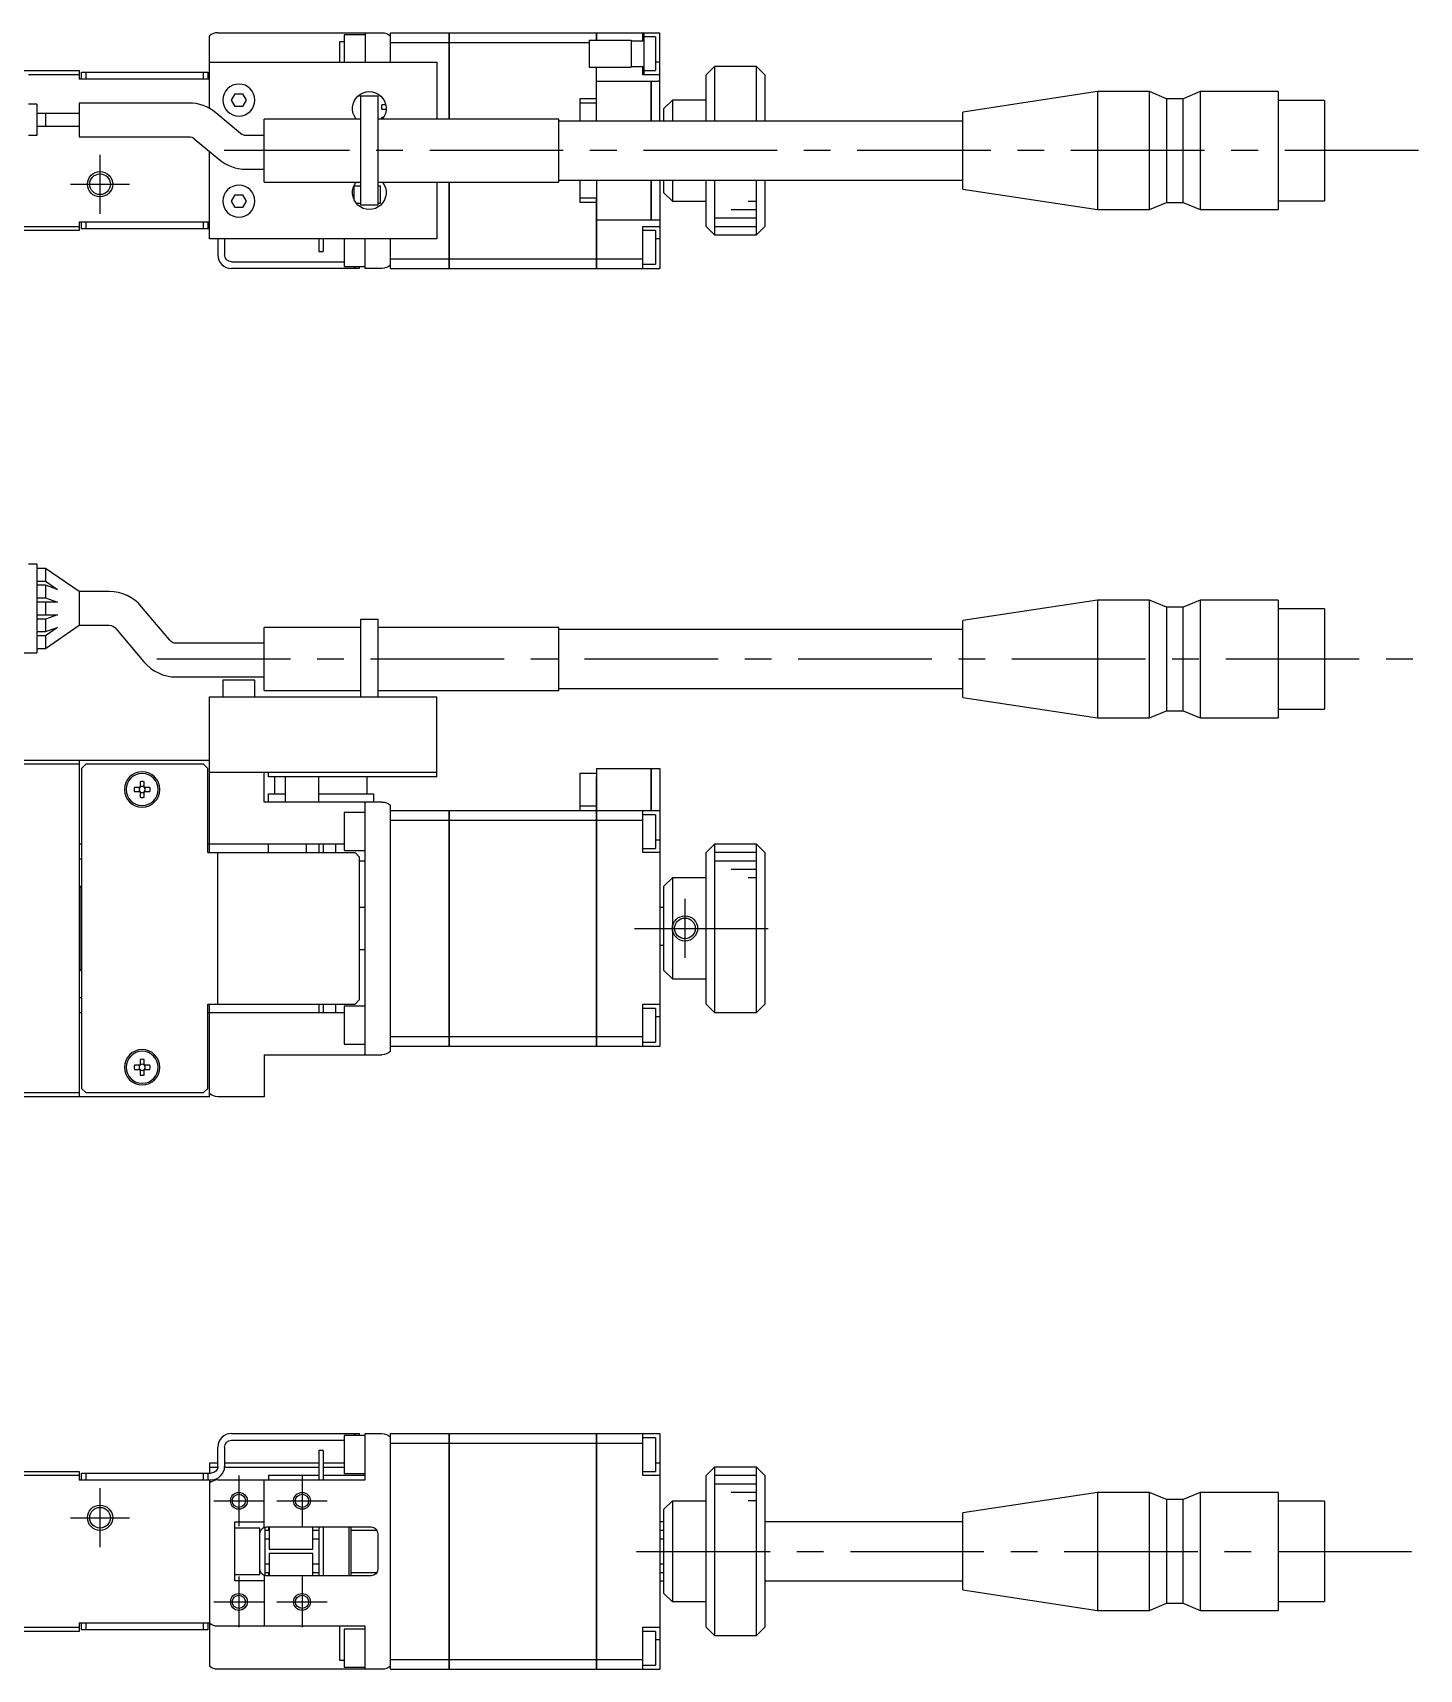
# Model space of a CAD drawing. Extents: x -1 to 721, y -8 to 204.
# Drawn here: x 192 to 356.7, y 10 to 204.4 of the extents above; entities that cross this region are included whole.
import ezdxf

# ---------------------------------------------------------------- set-up
doc = ezdxf.new("R2010")
doc.units = 0
doc.header["$LTSCALE"] = 0.5
doc.linetypes.add('CENTER', pattern=[50.8, 31.75, -6.35, 6.35, -6.35])
for name, color, linetype in [('MSM_CENTER', 1, 'CENTER'), ('MSM_CONTINUOUS', 7, 'CONTINUOUS'), ('MSM_NARROW', 5, 'CONTINUOUS')]:
    doc.layers.add(name, color=color, linetype=linetype)

msp = doc.modelspace()

# ---------------------------------------------------------------- linework, layer by layer
at = {"layer": 'MSM_CENTER'}
for p, q in [((200, 182.89), (200, 189.89)), ((356.64, 190.39), (214.74, 190.39)), ((196.5, 186.39), (203.5, 186.39)), ((206.75, 130), (356.75, 130)), ((269.5, 101.5), (269.5, 94.5)), ((263.5, 98), (281.5, 98)), ((200, 24.5), (200, 31.5)), ((216.5, 33), (216.5, 27)), ((224, 33), (224, 27)), ((213.5, 30), (219.5, 30)), ((221, 30), (227, 30)), ((196.5, 28), (203.5, 28)), ((263.75, 24), (356.75, 24)), ((216.5, 21), (216.5, 15)), ((224, 21), (224, 15)), ((213.5, 18), (219.5, 18)), ((221, 18), (227, 18))]:
    msp.add_line(p, q, dxfattribs=at)
at = {"layer": 'MSM_CONTINUOUS'}
for p, q in [((214, 204.39), (233.5, 204.39)), ((229, 204.14), (229, 200.89)), ((231.5, 204.14), (229, 204.14)), ((231.5, 204.39), (231.5, 200.89)), ((234.5, 204.39), (241.49, 204.39)), ((234.5, 200.89), (234.5, 204.39)), ((241.49, 194.14), (241.49, 204.39)), ((241.5, 204.38), (241.49, 204.38)), ((241.5, 204.39), (258.99, 204.39)), ((241.5, 204.39), (241.5, 194.14)), ((258.99, 203.49), (258.99, 204.39)), ((259, 204.38), (258.99, 204.38)), ((259, 204.39), (259, 203.49)), ((259, 204.39), (266.5, 204.39)), ((264.5, 203.39), (264.5, 204.39)), ((264.6, 204.39), (264.6, 199.39)), ((266.5, 193.89), (266.5, 204.39)), ((213, 195.4), (213, 204.01)), ((228.5, 200.89), (228.5, 203.33)), ((228.5, 203.33), (229, 203.33)), ((234.5, 203.23), (241.49, 203.23)), ((241.5, 203.23), (241.49, 203.23)), ((241.5, 203.23), (258.1, 203.23)), ((258.1, 203.49), (263.1, 203.49)), ((258.1, 203.49), (258.1, 200.29)), ((263.1, 203.49), (263.1, 200.29)), ((264.6, 203.39), (263.1, 203.39)), ((266, 203.89), (264.6, 203.89)), ((266, 203.89), (266, 199.89)), ((213, 200.89), (240, 200.89)), ((240, 200.89), (240, 194.14)), ((258.1, 200.29), (263.1, 200.29)), ((258.99, 196.04), (258.99, 200.29)), ((259, 193.89), (259, 200.29)), ((263.1, 200.39), (264.6, 200.39)), ((264.5, 199.39), (264.5, 200.39)), ((266.5, 200.89), (266, 200.89)), ((273, 200.39), (272, 199.39)), ((273, 200.39), (273, 193.89)), ((278, 200.39), (273, 200.39)), ((278, 193.89), (278, 200.39)), ((279, 199.39), (278, 200.39)), ((58.5, 199.89), (197.5, 199.89)), ((197.5, 199.39), (191.5, 199.39)), ((197.5, 199.89), (197.5, 198.89)), ((213, 198.89), (197.5, 198.89)), ((197.8, 199.69), (212.8, 199.69)), ((197.8, 198.89), (197.8, 199.69)), ((198.3, 199.69), (198.3, 198.89)), ((212.3, 198.89), (212.3, 199.69)), ((212.8, 199.69), (212.8, 198.89)), ((259, 198.64), (265.49, 198.64)), ((266.5, 199.39), (264.5, 199.39)), ((264.6, 199.89), (266, 199.89)), ((265.49, 193.89), (265.49, 198.64)), ((265.5, 198.63), (265.49, 198.63)), ((265.5, 198.64), (265.5, 193.89)), ((265.5, 198.64), (266.3, 198.64)), ((266.3, 198.62), (266.3, 198.64)), ((266.5, 198.62), (266.3, 198.62)), ((272, 193.89), (272, 199.39)), ((279, 199.39), (279, 193.89)), ((215.63, 196.39), (216.07, 197.14)), ((216.07, 195.64), (215.63, 196.39)), ((216.07, 197.14), (216.93, 197.14)), ((216.93, 197.14), (217.37, 196.39)), ((217.37, 196.39), (216.93, 195.64)), ((231, 196.89), (233, 196.89)), ((231, 183.89), (231, 196.89)), ((233, 196.89), (233, 183.89)), ((258.99, 196.54), (257, 196.54)), ((257, 196.54), (257, 193.89)), ((267, 195.39), (268, 196.39)), ((268, 196.39), (268, 193.89)), ((272, 196.39), (268, 196.39)), ((318.5, 197.39), (302.5, 194.96)), ((318.5, 197.39), (318.5, 183.39)), ((324.7, 197.39), (318.5, 197.39)), ((324.7, 183.39), (324.7, 197.39)), ((326.7, 196.54), (324.7, 197.39)), ((326.7, 196.54), (326.7, 184.24)), ((328.7, 196.54), (326.7, 196.54)), ((330.7, 197.39), (328.7, 196.54)), ((328.7, 184.24), (328.7, 196.54)), ((330.7, 197.39), (330.7, 183.39)), ((340, 197.39), (330.7, 197.39)), ((340, 197.39), (340, 183.39)), ((345.5, 196.34), (340, 196.34)), ((345.5, 196.34), (345.5, 184.44)), ((192.5, 195.89), (191.5, 195.89)), ((192.5, 195.89), (192.5, 192.19)), ((197.5, 194.79), (192.5, 194.79)), ((193.5, 194.79), (193.5, 193.29)), ((197.5, 196.04), (197.5, 192.04)), ((210.55, 196.04), (197.5, 196.04)), ((216.69, 192.41), (213.76, 194.87)), ((216.93, 195.64), (216.07, 195.64)), ((233.5, 195.31), (233.5, 195.81)), ((233.95, 195.81), (233.5, 195.81)), ((233.5, 195.31), (234, 195.31)), ((259, 196.04), (257, 196.04)), ((267, 193.89), (267, 195.39)), ((302.5, 185.82), (302.5, 194.96)), ((192.5, 193.29), (197.5, 193.29)), ((219.5, 186.64), (219.5, 194.14)), ((231, 194.14), (219.5, 194.14)), ((254.5, 194.14), (233, 194.14)), ((233.5, 194.14), (233.5, 194.31)), ((233.69, 194.31), (233.5, 194.31)), ((254.5, 186.64), (254.5, 194.14)), ((302.5, 193.89), (254.5, 193.89)), ((192.5, 192.19), (191.5, 192.19)), ((197.5, 192.04), (210.55, 192.04)), ((211.19, 191.8), (214.12, 189.35)), ((219.5, 192.18), (217.33, 192.18)), ((213, 179.89), (213, 190.29)), ((217.33, 188.18), (219.5, 188.18)), ((219.5, 186.64), (231, 186.64)), ((233, 186.64), (254.5, 186.64)), ((240, 186.64), (240, 179.89)), ((241.49, 176.39), (241.49, 186.64)), ((241.5, 186.64), (241.5, 176.39)), ((254.5, 186.89), (302.5, 186.89)), ((257, 186.89), (257, 184.23)), ((259, 186.89), (259, 176.39)), ((265.49, 182.14), (265.49, 186.89)), ((265.5, 186.89), (265.5, 182.14)), ((266.5, 186.89), (266.5, 176.39)), ((267, 185.39), (267, 186.89)), ((268, 186.89), (268, 184.39)), ((272, 181.39), (272, 186.89)), ((273, 186.89), (273, 180.39)), ((278, 180.39), (278, 186.89)), ((279, 186.89), (279, 181.39)), ((215.63, 184.39), (216.07, 185.14)), ((216.07, 185.14), (216.93, 185.14)), ((216.93, 185.14), (217.37, 184.39)), ((231, 186.16), (230.17, 186.16)), ((230.17, 186.16), (230.17, 184.59)), ((233.32, 186.16), (233, 186.16)), ((233.32, 184.16), (233.32, 186.16)), ((259, 184.73), (257, 184.73)), ((258.99, 176.39), (258.99, 184.73)), ((268, 184.39), (267, 185.39)), ((302.5, 185.82), (318.5, 183.39)), ((216.07, 183.64), (215.63, 184.39)), ((216.93, 183.64), (216.07, 183.64)), ((217.37, 184.39), (216.93, 183.64)), ((230.42, 184.16), (231, 184.16)), ((233, 183.89), (231, 183.89)), ((233, 184.16), (233.32, 184.16)), ((258.99, 184.23), (257, 184.23)), ((268, 184.39), (272, 184.39)), ((318.5, 183.39), (324.7, 183.39)), ((324.7, 183.39), (326.7, 184.24)), ((326.7, 184.24), (328.7, 184.24)), ((328.7, 184.24), (330.7, 183.39)), ((330.7, 183.39), (340, 183.39)), ((340, 184.44), (345.5, 184.44)), ((197.5, 180.89), (184.5, 180.89)), ((184.61, 181.39), (197.5, 181.39)), ((213, 181.89), (197.5, 181.89)), ((197.5, 181.89), (197.5, 180.89)), ((197.8, 181.09), (197.8, 181.89)), ((213, 181.09), (197.8, 181.09)), ((198.3, 181.89), (198.3, 181.09)), ((212.3, 181.09), (212.3, 181.89)), ((212.8, 181.89), (212.8, 181.09)), ((265.49, 182.14), (259, 182.14)), ((264.5, 181.39), (266.5, 181.39)), ((264.5, 176.39), (264.5, 181.39)), ((266, 180.89), (264.5, 180.89)), ((265.5, 182.15), (265.49, 182.15)), ((266.3, 182.14), (265.5, 182.14)), ((266, 180.89), (266, 176.89)), ((266.3, 182.16), (266.5, 182.16)), ((266.3, 182.14), (266.3, 182.16)), ((272, 181.39), (273, 180.39)), ((278, 180.39), (279, 181.39)), ((240, 179.89), (213, 179.89)), ((214, 179.89), (214, 177.99)), ((214.8, 179.89), (214.8, 177.99)), ((226, 179.89), (226, 178.39)), ((226.5, 179.89), (226.5, 178.39)), ((229, 179.89), (229, 176.64)), ((231.5, 176.39), (231.5, 179.89)), ((234.5, 176.39), (234.5, 179.89)), ((266.5, 179.89), (266, 179.89)), ((273, 180.39), (278, 180.39)), ((215.6, 177.19), (229, 177.19)), ((226, 178.39), (226.5, 178.39)), ((234.5, 177.54), (241.49, 177.54)), ((241.5, 177.55), (241.49, 177.55)), ((241.5, 177.54), (258.99, 177.54)), ((259, 177.55), (258.99, 177.55)), ((259, 177.54), (264.5, 177.54)), ((230.8, 176.39), (215.6, 176.39)), ((229, 176.64), (231.5, 176.64)), ((230.3, 176.39), (230.3, 176.64)), ((230.8, 176.64), (230.8, 176.39)), ((233.5, 176.39), (231.5, 176.39)), ((234.5, 176.39), (241.49, 176.39)), ((241.5, 176.4), (241.49, 176.4)), ((241.5, 176.39), (258.99, 176.39)), ((259, 176.4), (258.99, 176.4)), ((259, 176.39), (266.5, 176.39)), ((264.5, 176.89), (266, 176.89)), ((192.5, 141.25), (191.5, 141.25)), ((192.5, 141.25), (192.5, 130.75)), ((193.5, 140.75), (192.5, 140.75)), ((197.5, 138), (193.5, 140.75)), ((193.5, 140.75), (193.5, 139.25)), ((192.5, 139.25), (193.5, 139.25)), ((193.5, 138.75), (192.5, 138.75)), ((193.5, 139.25), (194.95, 138.25)), ((194.95, 138.25), (193.5, 138.75)), ((193.5, 138.75), (193.5, 137.25)), ((192.5, 137.25), (193.5, 137.25)), ((194.95, 136.75), (192.5, 136.75)), ((193.5, 137.25), (194.95, 136.75)), ((193.5, 136.75), (193.5, 135.25)), ((201.1, 138), (197.5, 138)), ((197.5, 138), (197.5, 134)), ((208.28, 132.23), (204.93, 136.21)), ((318.5, 137), (302.5, 134.57)), ((324.7, 137), (318.5, 137)), ((318.5, 137), (318.5, 123)), ((326.7, 136.15), (324.7, 137)), ((324.7, 123), (324.7, 137)), ((328.7, 136.15), (326.7, 136.15)), ((326.7, 136.15), (326.7, 123.85)), ((330.7, 137), (328.7, 136.15)), ((328.7, 123.85), (328.7, 136.15)), ((340, 137), (330.7, 137)), ((330.7, 137), (330.7, 123)), ((340, 137), (340, 123)), ((192.5, 135.25), (194.95, 135.25)), ((193.5, 134.75), (192.5, 134.75)), ((194.95, 135.25), (193.5, 134.75)), ((193.5, 134.75), (193.5, 133.25)), ((231, 134.75), (233, 134.75)), ((231, 125.5), (231, 134.75)), ((233, 134.75), (233, 125.5)), ((302.5, 125.43), (302.5, 134.57)), ((345.5, 135.95), (340, 135.95)), ((345.5, 135.95), (345.5, 124.05)), ((192.5, 133.25), (193.5, 133.25)), ((193.5, 132.75), (192.5, 132.75)), ((193.5, 131.25), (197.5, 134)), ((193.5, 133.25), (194.95, 133.75)), ((194.95, 133.75), (193.5, 132.75)), ((193.5, 132.75), (193.5, 131.25)), ((197.5, 134), (201.1, 134)), ((201.87, 133.64), (205.21, 129.66)), ((231, 133.75), (219.5, 133.75)), ((219.5, 126.25), (219.5, 133.75)), ((254.5, 133.75), (233, 133.75)), ((254.5, 126.25), (254.5, 133.75)), ((302.5, 133.5), (254.5, 133.5)), ((190.5, 130.75), (192.5, 130.75)), ((192.5, 131.25), (193.5, 131.25)), ((219.5, 131.87), (209.04, 131.87)), ((209.04, 127.87), (219.5, 127.87)), ((214.6, 127.5), (214.6, 125.5)), ((218.4, 127.5), (214.6, 127.5)), ((218.4, 125.5), (218.4, 127.5)), ((254.5, 126.5), (302.5, 126.5)), ((213, 125.5), (240, 125.5)), ((213, 107), (213, 125.5)), ((219.5, 126.25), (231, 126.25)), ((233, 126.25), (254.5, 126.25)), ((240, 116), (240, 125.5)), ((302.5, 125.43), (318.5, 123)), ((318.5, 123), (324.7, 123)), ((324.7, 123), (326.7, 123.85)), ((326.7, 123.85), (328.7, 123.85)), ((328.7, 123.85), (330.7, 123)), ((330.7, 123), (340, 123)), ((340, 124.05), (345.5, 124.05)), ((184, 118), (213, 118)), ((197.5, 117.5), (185.11, 117.5)), ((197.5, 118), (197.5, 78)), ((198.3, 117.5), (197.8, 117)), ((197.8, 117), (197.8, 79)), ((212.3, 117.5), (198.3, 117.5)), ((212.8, 117), (212.3, 117.5)), ((212.8, 107), (212.8, 117)), ((259, 117), (259, 84)), ((259, 117), (265.49, 117)), ((265.49, 112), (265.49, 117)), ((265.5, 116.99), (265.49, 116.99)), ((265.5, 117), (265.5, 112)), ((265.5, 117), (266.5, 117)), ((266.5, 117), (266.5, 84)), ((204.76, 114.74), (204.08, 114.74)), ((204.76, 115.42), (204.76, 114.74)), ((205.24, 114.74), (205.24, 115.42)), ((205.92, 114.74), (205.24, 114.74)), ((240, 116.5), (213, 116.5)), ((219.5, 113), (219.5, 116.5)), ((220, 116), (220, 116.5)), ((240, 116), (220, 116)), ((220.75, 114), (220.75, 116)), ((222, 116), (222, 113)), ((226, 113), (226, 116)), ((231.75, 114), (231.75, 116)), ((259, 116.4), (257, 116.4)), ((257, 116.4), (257, 112)), ((258.99, 84), (258.99, 116)), ((258.99, 116), (259, 116)), ((204.08, 114.26), (204.76, 114.26)), ((204.76, 114.26), (204.76, 113.58)), ((205.24, 113.58), (205.24, 114.26)), ((205.24, 114.26), (205.92, 114.26)), ((233.5, 113), (219.5, 113)), ((220, 113), (220, 114)), ((220, 114), (222, 114)), ((226, 114), (232.5, 114)), ((231.5, 83), (231.5, 113)), ((232.5, 114), (232.5, 113)), ((258.99, 113.4), (259, 113.4)), ((231.5, 111.75), (229, 111.75)), ((229, 111.75), (229, 107.25)), ((234.5, 83.38), (234.5, 112.62)), ((234.5, 112), (241.49, 112)), ((234.5, 110.85), (241.49, 110.85)), ((241.49, 84), (241.49, 112)), ((241.5, 111.99), (241.49, 111.99)), ((241.5, 110.84), (241.49, 110.84)), ((241.5, 112), (258.99, 112)), ((241.5, 112), (241.5, 84)), ((241.5, 110.85), (258.99, 110.85)), ((258.99, 112.5), (257, 112.5)), ((258.99, 112.3), (259, 112.3)), ((259, 111.99), (258.99, 111.99)), ((259, 110.84), (258.99, 110.84)), ((259, 112), (266.5, 112)), ((259, 110.85), (264.5, 110.85)), ((264.5, 107), (264.5, 112)), ((266, 111.5), (264.5, 111.5)), ((266, 111.5), (266, 107.5)), ((197.8, 108), (197.5, 108)), ((229, 108), (212.8, 108)), ((212.8, 107), (230.3, 107)), ((214, 89), (214, 107)), ((220, 107), (220, 108)), ((224.5, 108), (224.5, 107)), ((226, 108), (226, 107)), ((226.5, 108), (226.5, 107)), ((228, 107), (228, 108)), ((229, 107.25), (231.5, 107.25)), ((230.8, 106.5), (230.3, 107)), ((264.5, 107.5), (266, 107.5)), ((266.5, 107), (264.5, 107)), ((266.5, 108.5), (266, 108.5)), ((273, 108), (272, 107)), ((272, 89), (272, 107)), ((278, 108), (273, 108)), ((273, 108), (273, 88)), ((279, 107), (278, 108)), ((278, 88), (278, 108)), ((279, 107), (279, 89)), ((197.5, 106.25), (197.8, 106.25)), ((230.8, 106.5), (230.8, 89.5)), ((231.5, 106), (230.8, 106)), ((267, 103), (268, 104)), ((268, 104), (268, 92)), ((272, 104), (268, 104)), ((197.7, 103), (197.5, 102.8)), ((197.8, 103), (197.7, 103)), ((197.7, 103), (197.7, 93)), ((267, 93), (267, 103)), ((231.5, 100.5), (230.8, 100.5)), ((267, 100.5), (266.5, 100.5)), ((230.8, 95.5), (231.5, 95.5)), ((266.5, 96), (267, 96)), ((197.5, 93.2), (197.7, 93)), ((197.7, 93), (197.8, 93)), ((268, 92), (267, 93)), ((268, 92), (272, 92)), ((197.8, 89.75), (197.5, 89.75)), ((230.3, 89), (230.8, 89.5)), ((197.5, 88), (197.8, 88)), ((212.8, 89), (230.3, 89)), ((212.8, 79), (212.8, 89)), ((212.8, 88), (229, 88)), ((213, 78), (213, 89)), ((226, 89), (226, 88)), ((226.5, 89), (226.5, 88)), ((228, 88), (228, 89)), ((231.5, 88.75), (229, 88.75)), ((229, 88.75), (229, 84.25)), ((264.5, 84), (264.5, 89)), ((264.5, 89), (266.5, 89)), ((266, 88.5), (264.5, 88.5)), ((266, 88.5), (266, 84.5)), ((266.5, 87.5), (266, 87.5)), ((272, 89), (273, 88)), ((273, 88), (278, 88)), ((278, 88), (279, 89)), ((229, 84.25), (231.5, 84.25)), ((234.5, 85.15), (241.49, 85.15)), ((234.5, 84), (241.49, 84)), ((241.5, 85.16), (241.49, 85.16)), ((241.5, 84.01), (241.49, 84.01)), ((241.5, 85.15), (258.99, 85.15)), ((241.5, 84), (258.99, 84)), ((259, 85.16), (258.99, 85.16)), ((259, 84.01), (258.99, 84.01)), ((259, 85.15), (264.5, 85.15)), ((259, 84), (266.5, 84)), ((264.5, 84.5), (266, 84.5)), ((204.76, 81.74), (204.08, 81.74)), ((204.76, 82.42), (204.76, 81.74)), ((205.24, 81.74), (205.24, 82.42)), ((205.92, 81.74), (205.24, 81.74)), ((219.5, 83), (233.5, 83)), ((219.5, 83), (219.5, 78)), ((204.08, 81.26), (204.76, 81.26)), ((204.76, 81.26), (204.76, 80.58)), ((205.24, 80.58), (205.24, 81.26)), ((205.24, 81.26), (205.92, 81.26)), ((213, 78), (184, 78)), ((185.11, 78.5), (197.5, 78.5)), ((197.8, 79), (198.3, 78.5)), ((198.3, 78.5), (212.3, 78.5)), ((212.3, 78.5), (212.8, 79)), ((219.5, 78), (214, 78)), ((215.6, 38), (230.8, 38)), ((215.6, 37.2), (229, 37.2)), ((231.5, 37.75), (229, 37.75)), ((229, 37.75), (229, 33.25)), ((230.3, 37.75), (230.3, 38)), ((230.8, 38), (230.8, 37.75)), ((231.5, 32.5), (231.5, 38)), ((231.5, 38), (233.5, 38)), ((234.5, 10), (234.5, 38)), ((234.5, 38), (241.49, 38)), ((241.49, 10), (241.49, 38)), ((241.5, 37.99), (241.49, 37.99)), ((241.5, 38), (258.99, 38)), ((241.5, 38), (241.5, 10)), ((258.99, 10), (258.99, 38)), ((259, 37.99), (258.99, 37.99)), ((259, 38), (266.5, 38)), ((259, 38), (259, 10)), ((264.5, 33), (264.5, 38)), ((266, 37.5), (264.5, 37.5)), ((266, 37.5), (266, 33.5)), ((266.5, 38), (266.5, 10)), ((214, 34.1), (214, 36.4)), ((214.8, 36.4), (214.8, 34.1)), ((226.5, 36), (226, 36)), ((226, 36), (226, 32.5)), ((226.5, 36), (226.5, 32.5)), ((234.5, 36.85), (241.49, 36.85)), ((241.5, 36.84), (241.49, 36.84)), ((241.5, 36.85), (258.99, 36.85)), ((259, 36.84), (258.99, 36.84)), ((259, 36.85), (264.5, 36.85)), ((184.5, 33.5), (197.5, 33.5)), ((197.5, 33.5), (197.5, 32.5)), ((197.8, 33.3), (213.2, 33.3)), ((197.8, 32.5), (197.8, 33.3)), ((198.3, 33.3), (198.3, 32.5)), ((212.3, 32.5), (212.3, 33.3)), ((212.8, 33.3), (212.8, 32.5)), ((213, 34.5), (213, 33.3)), ((214, 34.5), (213, 34.5)), ((213, 34), (213.99, 34)), ((226, 34.5), (214.8, 34.5)), ((214.8, 34), (226, 34)), ((229, 34.5), (226.5, 34.5)), ((226.5, 34), (229, 34)), ((229, 33.25), (231.5, 33.25)), ((264.5, 33.5), (266, 33.5)), ((266.5, 34.5), (266, 34.5)), ((273, 34), (272, 33)), ((278, 34), (273, 34)), ((273, 34), (273, 14)), ((279, 33), (278, 34)), ((278, 14), (278, 34)), ((197.5, 33), (184.61, 33)), ((197.5, 32.5), (213.2, 32.5)), ((213, 32.5), (213, 15.5)), ((214, 32.5), (231.5, 32.5)), ((219.5, 26.87), (219.5, 32.5)), ((226, 33), (220, 33)), ((220, 33), (220, 32.5)), ((231.5, 33), (226.5, 33)), ((266.5, 33), (264.5, 33)), ((272, 15), (272, 33)), ((279, 33), (279, 15)), ((268, 30), (267, 29)), ((268, 30), (272, 30)), ((268, 30), (268, 18)), ((318.5, 31), (302.5, 28.57)), ((318.5, 31), (318.5, 17)), ((324.7, 31), (318.5, 31)), ((324.7, 17), (324.7, 31)), ((326.7, 30.15), (324.7, 31)), ((326.7, 30.15), (326.7, 17.85)), ((328.7, 30.15), (326.7, 30.15)), ((330.7, 31), (328.7, 30.15)), ((328.7, 17.85), (328.7, 30.15)), ((330.7, 31), (330.7, 17)), ((340, 31), (330.7, 31)), ((340, 31), (340, 17)), ((345.5, 29.95), (340, 29.95)), ((345.5, 29.95), (345.5, 18.05)), ((216, 20.5), (216, 27.5)), ((216, 27.5), (219.5, 27.5)), ((267, 27.5), (266.5, 27.5)), ((267, 19), (267, 29)), ((302.5, 27.5), (279, 27.5)), ((302.5, 19.43), (302.5, 28.57)), ((219, 26.75), (216, 26.75)), ((219, 21.25), (219, 26.75)), ((219.5, 26.87), (219.59, 26.87)), ((219.51, 26.85), (219.59, 26.87)), ((219.6, 21.12), (219.6, 26.88)), ((220.1, 26.5), (219.6, 26.5)), ((219.6, 25.5), (220.1, 25.5)), ((219.8, 26.9), (232.2, 26.9)), ((220, 26.9), (220, 26.5)), ((220.1, 26.9), (220.1, 24.25)), ((225.3, 24.25), (225.3, 26.9)), ((226, 26.5), (225.3, 26.5)), ((225.3, 25.5), (226, 25.5)), ((226, 26.9), (226, 21.1)), ((226.5, 26.9), (226.5, 21.1)), ((229.6, 21.1), (229.6, 26.9)), ((229.8, 26.9), (229.8, 21.1)), ((232.89, 26.5), (229.8, 26.5)), ((233, 26.1), (233, 21.9)), ((267, 26.5), (266.5, 26.5)), ((266.5, 25.5), (267, 25.5)), ((220.1, 24.25), (225.3, 24.25)), ((220.1, 23.75), (220.1, 21.1)), ((225.3, 23.75), (220.1, 23.75)), ((225.3, 21.1), (225.3, 23.75)), ((220.1, 22.5), (219.6, 22.5)), ((219.6, 21.5), (220.1, 21.5)), ((220, 21.5), (220, 21.1)), ((226, 22.5), (225.3, 22.5)), ((225.3, 21.5), (226, 21.5)), ((229.8, 21.5), (232.89, 21.5)), ((267, 22.5), (266.5, 22.5)), ((266.5, 21.5), (267, 21.5)), ((216, 21.25), (219, 21.25)), ((219.5, 20.5), (216, 20.5)), ((219.5, 21.13), (219.59, 21.13)), ((219.5, 21.13), (219.5, 15.1)), ((219.59, 21.13), (219.51, 21.16)), ((232.2, 21.1), (219.8, 21.1)), ((266.5, 20.5), (267, 20.5)), ((279, 20.5), (302.5, 20.5)), ((267, 19), (268, 18)), ((272, 18), (268, 18)), ((302.5, 19.43), (318.5, 17)), ((324.7, 17), (326.7, 17.85)), ((326.7, 17.85), (328.7, 17.85)), ((328.7, 17.85), (330.7, 17)), ((340, 18.05), (345.5, 18.05)), ((318.5, 17), (324.7, 17)), ((330.7, 17), (340, 17)), ((184, 15), (197.5, 15)), ((197.5, 14.5), (184, 14.5)), ((197.5, 15.5), (197.5, 14.5)), ((197.5, 15.5), (213, 15.5)), ((197.8, 14.7), (197.8, 15.5)), ((212.8, 14.7), (197.8, 14.7)), ((198.3, 15.5), (198.3, 14.7)), ((212.3, 14.7), (212.3, 15.5)), ((212.8, 15.5), (212.8, 14.7)), ((213, 15.48), (213, 10.38)), ((231.5, 15.1), (214, 15.1)), ((228.5, 11.05), (228.5, 15.1)), ((231.5, 14.75), (229, 14.75)), ((229, 14.75), (229, 10.25)), ((231.5, 10), (231.5, 15.1)), ((264.5, 10), (264.5, 15)), ((264.5, 15), (266.5, 15)), ((266, 14.5), (264.5, 14.5)), ((266, 14.5), (266, 10.5)), ((272, 15), (273, 14)), ((273, 14), (278, 14)), ((278, 14), (279, 15)), ((266.5, 13.5), (266, 13.5)), ((233.5, 10), (214, 10)), ((229, 11.05), (228.5, 11.05)), ((229, 10.25), (231.5, 10.25)), ((234.5, 11.15), (241.49, 11.15)), ((234.5, 10), (241.49, 10)), ((241.5, 11.16), (241.49, 11.16)), ((241.5, 10.01), (241.49, 10.01)), ((241.5, 11.15), (258.99, 11.15)), ((241.5, 10), (258.99, 10)), ((259, 11.16), (258.99, 11.16)), ((259, 10.01), (258.99, 10.01)), ((259, 11.15), (264.5, 11.15)), ((259, 10), (266.5, 10)), ((264.5, 10.5), (266, 10.5))]:
    msp.add_line(p, q, dxfattribs=at)
at = {"layer": 'MSM_CONTINUOUS', "extrusion": (0, 0, -1)}
for p, q in [((219, 26.15), (219.01, 26.21)), ((219, 26.1), (219, 26.15)), ((219.01, 26.21), (219.02, 26.26)), ((219.02, 26.26), (219.03, 26.31)), ((219.03, 26.31), (219.04, 26.36)), ((219.04, 26.36), (219.06, 26.41)), ((219.06, 26.41), (219.08, 26.46)), ((219.08, 26.46), (219.11, 26.5)), ((219.11, 26.5), (219.14, 26.55)), ((219.14, 26.55), (219.16, 26.58)), ((219.16, 26.58), (219.19, 26.61)), ((219.19, 26.61), (219.22, 26.65)), ((219.22, 26.65), (219.25, 26.68)), ((219.25, 26.68), (219.27, 26.7)), ((219.27, 26.7), (219.3, 26.73)), ((219.3, 26.73), (219.34, 26.75)), ((219.34, 26.75), (219.37, 26.77)), ((219.37, 26.77), (219.4, 26.8)), ((219.4, 26.8), (219.44, 26.82)), ((219.44, 26.82), (219.47, 26.83)), ((219.47, 26.83), (219.5, 26.84)), ((219.5, 26.84), (219.51, 26.85)), ((219, 21.86), (219, 21.9)), ((219, 21.81), (219, 21.86)), ((219.01, 21.77), (219, 21.81)), ((219.02, 21.73), (219.01, 21.77)), ((219.03, 21.68), (219.02, 21.73)), ((219.05, 21.63), (219.03, 21.68)), ((219.07, 21.58), (219.05, 21.63)), ((219.09, 21.53), (219.07, 21.58)), ((219.11, 21.49), (219.09, 21.53)), ((219.14, 21.44), (219.11, 21.49)), ((219.17, 21.4), (219.14, 21.44)), ((219.21, 21.36), (219.17, 21.4)), ((219.24, 21.33), (219.21, 21.36)), ((219.27, 21.3), (219.24, 21.33)), ((219.3, 21.28), (219.27, 21.3)), ((219.33, 21.25), (219.3, 21.28)), ((219.36, 21.23), (219.33, 21.25)), ((219.39, 21.21), (219.36, 21.23)), ((219.42, 21.2), (219.39, 21.21)), ((219.44, 21.18), (219.42, 21.2)), ((219.47, 21.17), (219.44, 21.18)), ((219.49, 21.16), (219.47, 21.17)), ((219.51, 21.16), (219.49, 21.16))]:
    msp.add_line(p, q, dxfattribs=at)
for centre, radius in [((-216.5, 196.39), 1.9), ((-216.5, 184.39), 1.9), ((-205, 114.5), 2.1), ((-205, 114.5), 1.9), ((-205, 81.5), 2.1), ((-205, 81.5), 1.9)]:
    msp.add_circle(centre, radius, dxfattribs=at)
at = {"layer": 'MSM_CONTINUOUS'}
for centre, radius in [((200, 186.39), 1.23), ((269.5, 98), 1.23), ((200, 28), 1.23), ((216.5, 30), 0.783), ((224, 30), 0.783), ((216.5, 18), 0.783), ((224, 18), 0.783)]:
    msp.add_circle(centre, radius, dxfattribs=at)
for centre, radius, start, end in [((214, 202.89), 1.5, 90, 131.8103), ((210.55, 191.04), 5, 50, 90), ((217.33, 193.18), 5, 230, 270), ((215.6, 177.99), 1.6, 180, 270), ((201.1, 133), 5, 40, 90), ((209.04, 132.87), 5, 220, 270), ((205, 114.5), 0.95, 165.3667, 194.6333), ((205, 114.5), 0.365, 138.8496, 221.1504), ((205, 114.5), 0.95, 75.3667, 104.6333), ((205, 114.5), 0.365, 48.8496, 131.1504), ((205, 114.5), 0.365, 318.8496, 41.1504), ((205, 114.5), 0.95, 345.3667, 14.6333), ((205, 114.5), 0.365, 228.8496, 311.1504), ((205, 114.5), 0.95, 255.3667, 284.6333), ((205, 81.5), 0.95, 165.3667, 194.6333), ((205, 81.5), 0.365, 138.8496, 221.1504), ((205, 81.5), 0.95, 75.3667, 104.6333), ((205, 81.5), 0.365, 48.8496, 131.1504), ((205, 81.5), 0.365, 318.8496, 41.1504), ((205, 81.5), 0.95, 345.3667, 14.6333), ((205, 81.5), 0.365, 228.8496, 311.1504), ((205, 81.5), 0.95, 255.3667, 284.6333), ((215.6, 36.4), 1.6, 90, 180), ((213.2, 34.1), 1.6, 270, 0), ((214, 31), 1.5, 90, 131.8103)]:
    msp.add_arc(centre, radius, start, end, dxfattribs=at)
at = {"layer": 'MSM_CONTINUOUS', "extrusion": (0, 0, -1)}
for centre, radius, start, end in [((-233.5, 202.89), 1.5, 90, 131.8103), ((-232, 195.39), 2, 321.3178, 218.6822), ((-230.7, 197.05), 0.2, 179.1926, 284.9266), ((-210.55, 191.04), 1, 90, 130), ((-217.33, 193.18), 1, 270, 310), ((-232, 185.39), 2, 141.3178, 38.6822), ((-215.6, 177.99), 0.8, 270, 0), ((-233.5, 177.89), 1.5, 228.1897, 270), ((-201.1, 133), 1, 90, 140), ((-209.04, 132.87), 1, 270, 320), ((-233.5, 111.5), 1.5, 90, 131.8103), ((-233.5, 84.5), 1.5, 228.1897, 270), ((-214, 79.5), 1.5, 270, 311.8103), ((-215.6, 36.4), 0.8, 0, 90), ((-233.5, 36.5), 1.5, 90, 131.8103), ((-213.2, 34.1), 0.8, 180, 270), ((-219.8, 26.1), 0.8, 74.8734, 90), ((-232.2, 26.1), 0.8, 90, 180), ((-232.2, 21.9), 0.8, 180, 270), ((-219.8, 21.9), 0.8, 270, 285.1266), ((-214, 16.6), 1.5, 270, 311.8103), ((-214, 11.5), 1.5, 270, 311.8103), ((-233.5, 11.5), 1.5, 228.1897, 270)]:
    msp.add_arc(centre, radius, start, end, dxfattribs=at)
at = {"layer": 'MSM_NARROW'}
for p, q in [((275, 183.39), (278, 183.39)), ((277, 184.39), (278, 184.39)), ((273, 182.39), (278, 182.39)), ((273, 181.39), (278, 181.39)), ((278, 107), (273, 107)), ((278, 106), (273, 106)), ((278, 105), (275, 105)), ((278, 104), (277, 104)), ((278, 33), (273, 33)), ((278, 32), (273, 32)), ((278, 31), (275, 31)), ((278, 30), (277, 30))]:
    msp.add_line(p, q, dxfattribs=at)
for centre, radius in [((200, 186.39), 1.5), ((269.5, 98), 1.5), ((200, 28), 1.5), ((216.5, 30), 1), ((224, 30), 1), ((216.5, 18), 1), ((224, 18), 1)]:
    msp.add_circle(centre, radius, dxfattribs=at)

doc.saveas('drawing.dxf')
